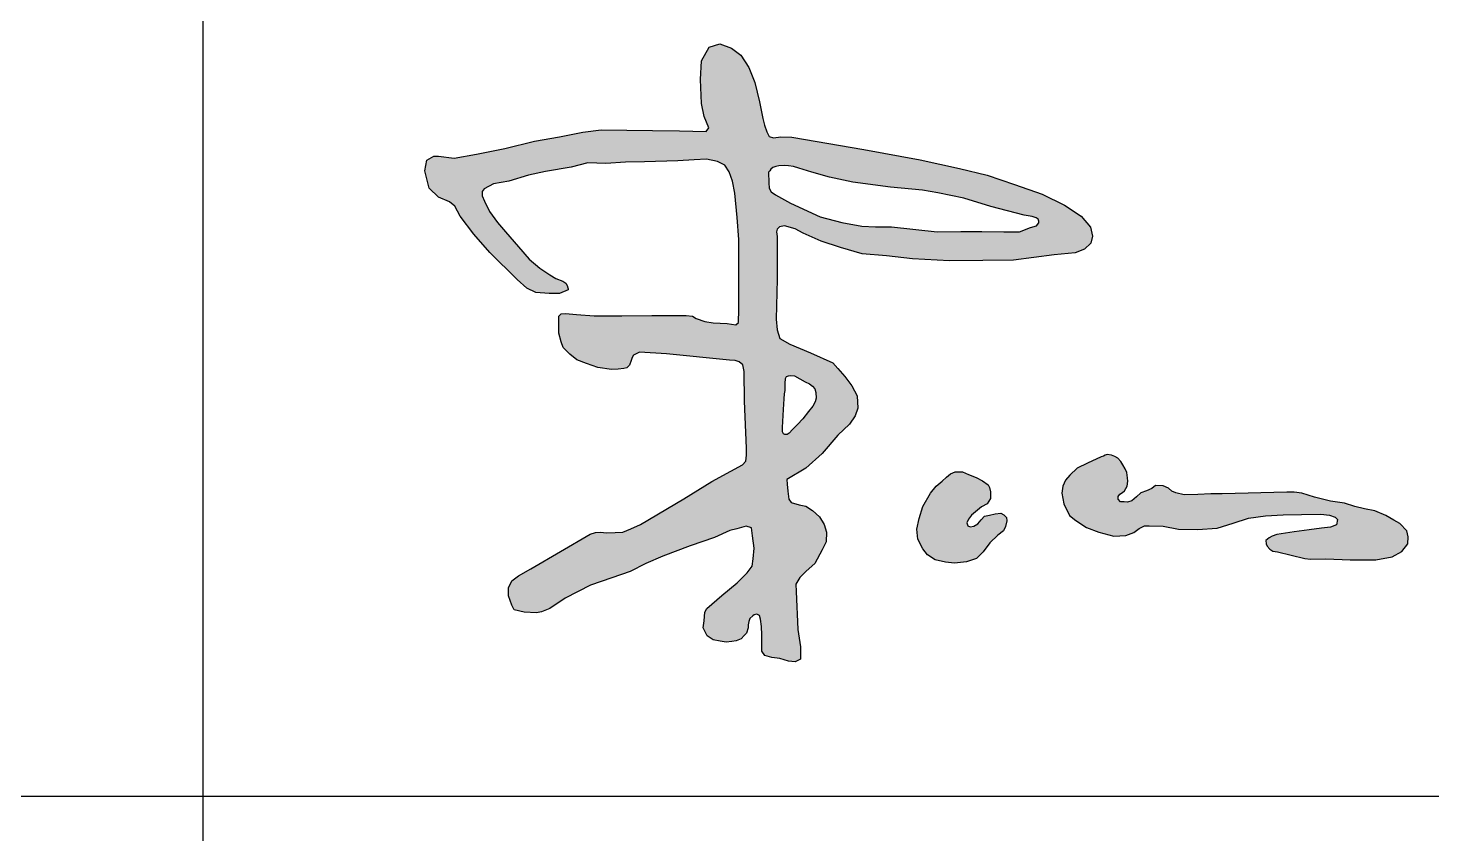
# Model space of a CAD drawing. Extents: x 1751103 to 2598738, y -609732 to 659428.
# Drawn here: x 2159666 to 2161458, y 139397 to 140425 of the extents above; entities that cross this region are included whole.
import ezdxf

# ---------------------------------------------------------------- set-up
doc = ezdxf.new("R2010")
doc.units = 0
doc.header["$LTSCALE"] = 1000
doc.header["$MEASUREMENT"] = 0
doc.layers.get('0').update_dxf_attribs({"linetype": 'CONTINUOUS'})
doc.layers.add('PUB_TITLE', color=4, linetype='CONTINUOUS')

msp = doc.modelspace()

# ---------------------------------------------------------------- hatches: boundary and pattern name
h = msp.add_hatch(color=7)
h.paths.add_polyline_path([(2160622.1, 140159.3), (2160621, 140165.3), (2160621.9, 140168.7), (2160624.8, 140171.3), (2160631.2, 140172.7), (2160644.8, 140169.1), (2160655.4, 140163.3), (2160678.2, 140153), (2160702.7, 140145.2), (2160730.7, 140136.9), (2160761.4, 140134.3), (2160794.6, 140130.6), (2160841.9, 140128), (2160884.6, 140128.6), (2160923.5, 140129.1), (2160975.5, 140135.6), (2161002.2, 140138.1), (2161014.2, 140143), (2161022.4, 140150.8), (2161024.4, 140159.4), (2161022, 140170.9), (2161010.1, 140184.9), (2160988.7, 140199.2), (2160960.1, 140213.2), (2160925, 140225.5), (2160890, 140237.2), (2160854.9, 140245.9), (2160804.5, 140257), (2160732.5, 140270), (2160640.9, 140285.7), (2160626.7, 140286.3), (2160617.2, 140284.9), (2160611.7, 140286.6), (2160608.9, 140292.7), (2160606, 140301.3), (2160603.9, 140309.6), (2160599.4, 140330.9), (2160593.6, 140355.5), (2160585.8, 140374.8), (2160575.6, 140390.4), (2160563.6, 140399.5), (2160548.8, 140405.2), (2160535.3, 140400.7), (2160525.4, 140383.1), (2160524.2, 140359.6), (2160525.5, 140329), (2160528.7, 140312.1), (2160534.9, 140297.8), (2160531.5, 140293.2), (2160497.3, 140294.1), (2160463.1, 140294.6), (2160397.3, 140295.4), (2160374.2, 140292.2), (2160344.2, 140286.2), (2160312.3, 140280.7), (2160274.4, 140271.4), (2160238.3, 140264), (2160209.7, 140259), (2160189.8, 140261.7), (2160183.8, 140261.7), (2160175, 140256.7), (2160172.2, 140242.8), (2160177.8, 140220.9), (2160189.9, 140209.4), (2160203.7, 140203.4), (2160210.7, 140197.8), (2160217.6, 140184.9), (2160234.7, 140162.3), (2160255.5, 140138.7), (2160290.4, 140104.1), (2160302.4, 140093.2), (2160314.1, 140087.7), (2160330.9, 140086.2), (2160344.1, 140086.2), (2160355.4, 140091), (2160355.2, 140092.5), (2160355, 140093.6), (2160354.2, 140096.4), (2160352.4, 140099.6), (2160348.3, 140102.3), (2160339.6, 140105.5), (2160332, 140110.1), (2160319.1, 140118.7), (2160305.7, 140130.2), (2160291.8, 140145.9), (2160275.2, 140165.3), (2160265, 140176.8), (2160255, 140191.2), (2160248.5, 140204.1), (2160245.7, 140211), (2160245.7, 140216.7), (2160248, 140220.1), (2160259.9, 140226.3), (2160279.7, 140229.9), (2160304.6, 140237.2), (2160326.4, 140241.9), (2160359.2, 140247.6), (2160380.5, 140253.3), (2160403.5, 140252.2), (2160428.4, 140253.8), (2160452.8, 140254.3), (2160495.4, 140255.8), (2160516.2, 140256.9), (2160531.8, 140257.9), (2160545.8, 140254.8), (2160555.2, 140250.1), (2160560.9, 140241.8), (2160565.1, 140229.9), (2160568.2, 140214.3), (2160570.8, 140183.2), (2160572.9, 140155.1), (2160573.1, 140065.9), (2160572.8, 140049.4), (2160569.1, 140046.5), (2160558.4, 140048), (2160540.2, 140049.1), (2160529.8, 140050.6), (2160518.5, 140054.6), (2160513.9, 140057.5), (2160505.7, 140058.5), (2160462, 140058.5), (2160423.6, 140058), (2160388.3, 140057.7), (2160365.8, 140059.4), (2160351.9, 140060.9), (2160346.4, 140060.3), (2160343.5, 140057.4), (2160343.2, 140047.3), (2160343.5, 140035.7), (2160346.4, 140024.8), (2160349, 140017.5), (2160357.4, 140008.9), (2160366.3, 140001.7), (2160378.8, 139997), (2160393.2, 139991.8), (2160410.6, 139989.3), (2160419.1, 139989.9), (2160426.3, 139990.6), (2160430.3, 139991.5), (2160433.4, 139994.9), (2160435.5, 140000.7), (2160436.9, 140004.7), (2160438.8, 140007.6), (2160446.2, 140011.4), (2160480.8, 140009.6), (2160561, 140001.3), (2160568.3, 140000.8), (2160573.7, 139999.3), (2160578.4, 139995.2), (2160579.7, 139986.9), (2160580.2, 139949), (2160583, 139889), (2160582.8, 139880), (2160582, 139872.3), (2160577.8, 139867.9), (2160563, 139859.7), (2160538.8, 139846.5), (2160503, 139824.4), (2160447.8, 139791.8), (2160435.4, 139786.2), (2160424.9, 139781.7), (2160415.3, 139781.3), (2160404.7, 139781), (2160396, 139781.8), (2160390.2, 139781.2), (2160383.4, 139779.1), (2160307.7, 139734.9), (2160291.8, 139726.1), (2160283.3, 139719.7), (2160279.2, 139710.7), (2160279.2, 139700.7), (2160283.3, 139688.6), (2160286.4, 139682.7), (2160299.3, 139679.6), (2160314.7, 139679.1), (2160321.1, 139680.2), (2160331.7, 139684.6), (2160351.5, 139697.6), (2160383.8, 139714.3), (2160411, 139723.4), (2160434.4, 139731.6), (2160454.5, 139741.9), (2160475.9, 139751.3), (2160510.9, 139764.4), (2160542.2, 139775.1), (2160561.5, 139784.1), (2160570.5, 139786.2), (2160582.4, 139789.4), (2160589.4, 139787.4), (2160590.7, 139777.1), (2160592.7, 139761.5), (2160591.5, 139747.6), (2160590.3, 139738.5), (2160583.7, 139729.9), (2160570.9, 139717.2), (2160551.2, 139701.2), (2160532.2, 139684.3), (2160529.7, 139679.8), (2160528.7, 139668.6), (2160527.4, 139659.7), (2160532.6, 139649.6), (2160540.2, 139644.6), (2160549.3, 139642.7), (2160557.1, 139641.6), (2160564, 139642.5), (2160569.9, 139643.2), (2160576.1, 139645.5), (2160579.7, 139649.8), (2160582.7, 139653), (2160585, 139659.7), (2160585, 139663.5), (2160585.7, 139667.9), (2160587.1, 139671.8), (2160590.9, 139675.2), (2160592.8, 139676.3), (2160596, 139677.2), (2160599.6, 139675.4), (2160600.8, 139670.6), (2160602.1, 139661.5), (2160602.3, 139650.9), (2160602.6, 139636.3), (2160602.6, 139629.8), (2160606.2, 139624.6), (2160615.3, 139622), (2160625.4, 139620.7), (2160636.4, 139617.4), (2160645.2, 139616.5), (2160651.9, 139619.6), (2160651.9, 139635.3), (2160648.6, 139657.6), (2160646.3, 139706.3), (2160646, 139715.4), (2160651.1, 139723.8), (2160659.1, 139732.2), (2160670.1, 139741.7), (2160679.6, 139759.3), (2160684.4, 139769.6), (2160685.1, 139782), (2160682.2, 139791.8), (2160676, 139801.3), (2160667, 139809.5), (2160658.6, 139815), (2160649.9, 139816.8), (2160639.8, 139819.9), (2160636.9, 139824), (2160635.8, 139834.1), (2160634.9, 139843), (2160634.5, 139849.1), (2160658.5, 139863.7), (2160679.5, 139882.3), (2160699.6, 139905.6), (2160714.2, 139919.5), (2160721.5, 139930.1), (2160724.8, 139939.9), (2160724.1, 139955.8), (2160717.5, 139968.6), (2160708.4, 139980.6), (2160699.6, 139990.8), (2160693, 139997.8), (2160664.4, 140010.6), (2160638.1, 140021.7), (2160625.4, 140029.1), (2160621.9, 140040.1), (2160620.7, 140053.6), (2160622.1, 140104.5)])
h.paths.add_polyline_path([(2160639.2, 140201.8), (2160627.7, 140208.2), (2160620, 140212.1), (2160614.5, 140216), (2160611.7, 140220.8), (2160611.3, 140227.6), (2160611, 140241.3), (2160612.5, 140243.1), (2160613.8, 140245.2), (2160616.4, 140247.3), (2160620.4, 140248.6), (2160624.2, 140249.4), (2160631, 140249.7), (2160636.3, 140249.5), (2160642.7, 140248.6), (2160649.7, 140246.3), (2160666.4, 140241.3), (2160689, 140234.8), (2160718.6, 140228.3), (2160766.8, 140222.2), (2160807.4, 140218.1), (2160827.1, 140215), (2160860.4, 140208.2), (2160894.7, 140197.3), (2160937.1, 140186.5), (2160947.3, 140184.7), (2160952.6, 140183), (2160955.2, 140181.4), (2160955.8, 140178.8), (2160956, 140176.5), (2160953, 140172.7), (2160945.5, 140170.5), (2160931.1, 140165.1), (2160911.4, 140164.9), (2160883.3, 140165.5), (2160856.4, 140165.5), (2160826.1, 140164.9), (2160768.1, 140171.3), (2160747.6, 140171.3), (2160730.1, 140172.5), (2160704.4, 140177.2), (2160676.9, 140184.2)], flags=16)
h.paths.add_polyline_path([(2160636.4, 139981.2), (2160639.6, 139981.8), (2160644.2, 139981.2), (2160657.9, 139973.6), (2160663.4, 139971.3), (2160667, 139968.3), (2160670, 139964.7), (2160671.4, 139960.1), (2160672, 139953), (2160670.4, 139948), (2160667.5, 139942.7), (2160662.2, 139935.9), (2160654.9, 139926.3), (2160647.8, 139919.2), (2160641.4, 139912.8), (2160637.5, 139908), (2160634.8, 139906.4), (2160631.7, 139906.5), (2160630.3, 139907.4), (2160628.9, 139910), (2160628.8, 139915.4), (2160630.3, 139938.5), (2160630.9, 139952.1), (2160631.5, 139958.2), (2160632.2, 139962.5), (2160632.2, 139971.7), (2160632.8, 139978.1), (2160633.9, 139980.3)], flags=16)
h = msp.add_hatch(color=7)
h.paths.add_polyline_path([(2160903.8, 139778.2), (2160911, 139783.6), (2160913.5, 139789.2), (2160915.1, 139796.2), (2160914.6, 139800.5), (2160911.5, 139804.1), (2160907.4, 139805.9), (2160900.4, 139805.2), (2160893.2, 139803.4), (2160886.8, 139802.3), (2160882.4, 139797.7), (2160878.3, 139792.3), (2160872.9, 139789.5), (2160868.3, 139788.5), (2160865.2, 139790), (2160864.2, 139793.9), (2160866.2, 139798.5), (2160870.1, 139803.6), (2160883, 139814.2), (2160889.9, 139818.1), (2160894.4, 139824.7), (2160894.2, 139833.2), (2160893.1, 139838.7), (2160891.3, 139842.3), (2160884.2, 139847.4), (2160875.9, 139851.5), (2160866.3, 139855.5), (2160858.4, 139858.8), (2160849.2, 139858.8), (2160843.3, 139856.1), (2160838, 139851.9), (2160832.6, 139847.1), (2160824.8, 139840.6), (2160817.7, 139831.4), (2160808.1, 139814.4), (2160803.2, 139799.2), (2160800.2, 139785.8), (2160801.7, 139772.7), (2160807.9, 139760.4), (2160814, 139752.7), (2160823.6, 139746.5), (2160836.9, 139743.7), (2160848.5, 139742.2), (2160863.7, 139744), (2160876.5, 139748.3), (2160885, 139756.6), (2160893.5, 139768.1)])
h.paths.add_polyline_path([(2161384.7, 139809.1), (2161371.5, 139811.7), (2161359.4, 139814.6), (2161345.9, 139819), (2161328.4, 139821.5), (2161307.9, 139826.6), (2161291.8, 139831.4), (2161282, 139832.8), (2161272.5, 139832.8), (2161190.1, 139830.9), (2161175.4, 139830.9), (2161159, 139829.9), (2161141.5, 139829.6), (2161131, 139831.9), (2161125.8, 139834), (2161121.5, 139837.8), (2161114.8, 139840.9), (2161104.7, 139841.2), (2161100.1, 139837.6), (2161093.4, 139834.7), (2161086.2, 139831.9), (2161080.6, 139827), (2161074.7, 139821.9), (2161069.1, 139820.2), (2161065, 139820.7), (2161060, 139820.5), (2161057.4, 139823.8), (2161057.2, 139827.4), (2161059.2, 139830.2), (2161062.8, 139832.4), (2161065.3, 139834.6), (2161068.9, 139840.7), (2161069.4, 139846.8), (2161069.1, 139851.3), (2161068.3, 139858.1), (2161066.2, 139862.6), (2161063, 139867.7), (2161060.7, 139872.1), (2161056.7, 139876.1), (2161053, 139878.5), (2161048.8, 139879.9), (2161043, 139880.9), (2161040.7, 139880.1), (2161038.4, 139878.9), (2161035.6, 139878), (2161018.1, 139869.9), (2161004.9, 139863.4), (2160995.4, 139854.6), (2160989.9, 139848.4), (2160986.7, 139840.7), (2160985.2, 139831.6), (2160987.8, 139818.1), (2160995.1, 139803.1), (2161003.1, 139796.6), (2161016.6, 139787.8), (2161032.7, 139782), (2161051.7, 139776.9), (2161067.1, 139777.6), (2161077.3, 139781.6), (2161084.2, 139786.7), (2161090.8, 139790), (2161096.7, 139790), (2161114.6, 139789.3), (2161134.1, 139785.6), (2161158.3, 139785.2), (2161183.7, 139787), (2161204.2, 139793.3), (2161223.5, 139799.7), (2161245.1, 139802.7), (2161267.8, 139803.8), (2161291.2, 139804.4), (2161315.8, 139804.8), (2161327, 139803.4), (2161334.3, 139801.1), (2161337.2, 139798.2), (2161335.8, 139791.3), (2161328.4, 139788.2), (2161316.6, 139786.8), (2161300.8, 139784.6), (2161281.9, 139782.4), (2161259.7, 139778.9), (2161253.7, 139776.8), (2161250.1, 139774.8), (2161245.6, 139771), (2161246, 139766.9), (2161247.4, 139763.9), (2161250.6, 139760.2), (2161254.6, 139757.5), (2161260.6, 139756.9), (2161295.6, 139748.3), (2161302.8, 139747.4), (2161322.2, 139747.8), (2161353.2, 139746.7), (2161386.1, 139746.7), (2161407, 139750.3), (2161419.4, 139757.3), (2161426.7, 139767.1), (2161427.4, 139775.9), (2161425.6, 139783.6), (2161416.8, 139792.7), (2161409.1, 139797.1), (2161398.9, 139802.9)])

# ---------------------------------------------------------------- linework, layer by layer
for points in [[(2160355.4, 140091), (2160344.1, 140086.2), (2160330.9, 140086.2), (2160314.1, 140087.7), (2160302.4, 140093.2), (2160290.4, 140104.1), (2160255.5, 140138.7), (2160234.7, 140162.3), (2160217.6, 140184.9), (2160210.7, 140197.8), (2160203.7, 140203.4), (2160189.9, 140209.4), (2160177.8, 140220.9), (2160172.2, 140242.8), (2160175, 140256.7), (2160183.8, 140261.7), (2160189.8, 140261.7), (2160209.7, 140259), (2160238.3, 140264), (2160274.4, 140271.4), (2160312.3, 140280.7), (2160344.2, 140286.2), (2160374.2, 140292.2), (2160397.3, 140295.4), (2160463.1, 140294.6), (2160497.3, 140294.1), (2160531.5, 140293.2), (2160534.9, 140297.8), (2160528.7, 140312.1), (2160525.5, 140329), (2160524.2, 140359.6), (2160525.4, 140383.1), (2160535.3, 140400.7), (2160548.8, 140405.2), (2160563.6, 140399.5), (2160575.6, 140390.4), (2160585.8, 140374.8), (2160593.6, 140355.5), (2160599.4, 140330.9), (2160603.9, 140309.6), (2160606, 140301.3), (2160608.9, 140292.7), (2160611.7, 140286.6), (2160617.2, 140284.9), (2160626.7, 140286.3), (2160640.9, 140285.7), (2160732.5, 140270), (2160804.5, 140257), (2160854.9, 140245.9), (2160890, 140237.2), (2160925, 140225.5), (2160960.1, 140213.2), (2160988.7, 140199.2), (2161010.1, 140184.9), (2161022, 140170.9), (2161024.4, 140159.4), (2161022.4, 140150.8), (2161014.2, 140143), (2161002.2, 140138.1), (2160975.5, 140135.6), (2160923.5, 140129.1), (2160884.6, 140128.6), (2160841.9, 140128), (2160794.6, 140130.6), (2160761.4, 140134.3), (2160730.7, 140136.9), (2160702.7, 140145.2), (2160678.2, 140153), (2160655.4, 140163.3), (2160644.8, 140169.1), (2160631.2, 140172.7), (2160624.8, 140171.3), (2160621.9, 140168.7), (2160621, 140165.3), (2160622.1, 140159.3), (2160622.1, 140104.5), (2160620.7, 140053.6), (2160621.9, 140040.1), (2160625.4, 140029.1), (2160638.1, 140021.7), (2160664.4, 140010.6), (2160693, 139997.8), (2160699.6, 139990.8), (2160708.4, 139980.6), (2160717.5, 139968.6), (2160724.1, 139955.8), (2160724.8, 139939.9), (2160721.5, 139930.1), (2160714.2, 139919.5), (2160699.6, 139905.6), (2160679.5, 139882.3), (2160658.5, 139863.7), (2160634.5, 139849.1), (2160634.9, 139843), (2160635.8, 139834.1), (2160636.9, 139824), (2160639.8, 139819.9), (2160649.9, 139816.8), (2160658.6, 139815), (2160667, 139809.5), (2160676, 139801.3), (2160682.2, 139791.8), (2160685.1, 139782), (2160684.4, 139769.6), (2160679.6, 139759.3), (2160670.1, 139741.7), (2160659.1, 139732.2), (2160651.1, 139723.8), (2160646, 139715.4), (2160646.3, 139706.3), (2160648.6, 139657.6), (2160651.9, 139635.3), (2160651.9, 139619.6), (2160645.2, 139616.5), (2160636.4, 139617.4), (2160625.4, 139620.7), (2160615.3, 139622), (2160606.2, 139624.6), (2160602.6, 139629.8), (2160602.6, 139636.3), (2160602.3, 139650.9), (2160602.1, 139661.5), (2160600.8, 139670.6), (2160599.6, 139675.4), (2160596, 139677.2), (2160592.8, 139676.3), (2160590.9, 139675.2), (2160587.1, 139671.8), (2160585.7, 139667.9), (2160585, 139663.5), (2160585, 139659.7), (2160582.7, 139653), (2160579.7, 139649.8), (2160576.1, 139645.5), (2160569.9, 139643.2), (2160564, 139642.5), (2160557.1, 139641.6), (2160549.3, 139642.7), (2160540.2, 139644.6), (2160532.6, 139649.6), (2160527.4, 139659.7), (2160528.7, 139668.6), (2160529.7, 139679.8), (2160532.2, 139684.3), (2160551.2, 139701.2), (2160570.9, 139717.2), (2160583.7, 139729.9), (2160590.3, 139738.5), (2160591.5, 139747.6), (2160592.7, 139761.5), (2160590.7, 139777.1), (2160589.4, 139787.4), (2160582.4, 139789.4), (2160570.5, 139786.2), (2160561.5, 139784.1), (2160542.2, 139775.1), (2160510.9, 139764.4), (2160475.9, 139751.3), (2160454.5, 139741.9), (2160434.4, 139731.6), (2160411, 139723.4), (2160383.8, 139714.3), (2160351.5, 139697.6), (2160331.7, 139684.6), (2160321.1, 139680.2), (2160314.7, 139679.1), (2160299.3, 139679.6), (2160286.4, 139682.7), (2160283.3, 139688.6), (2160279.2, 139700.7), (2160279.2, 139710.7), (2160283.3, 139719.7), (2160291.8, 139726.1), (2160307.7, 139734.9), (2160383.4, 139779.1), (2160390.2, 139781.2), (2160396, 139781.8), (2160404.7, 139781), (2160415.3, 139781.3), (2160424.9, 139781.7), (2160435.4, 139786.2), (2160447.8, 139791.8), (2160503, 139824.4), (2160538.8, 139846.5), (2160563, 139859.7), (2160577.8, 139867.9), (2160582, 139872.3), (2160582.8, 139880), (2160583, 139889), (2160580.2, 139949), (2160579.7, 139986.9), (2160578.4, 139995.2), (2160573.7, 139999.3), (2160568.3, 140000.8), (2160561, 140001.3), (2160480.8, 140009.6), (2160446.2, 140011.4), (2160438.8, 140007.6), (2160436.9, 140004.7), (2160435.5, 140000.7), (2160433.4, 139994.9), (2160430.3, 139991.5), (2160426.3, 139990.6), (2160419.1, 139989.9), (2160410.6, 139989.3), (2160393.2, 139991.8), (2160378.8, 139997), (2160366.3, 140001.7), (2160357.4, 140008.9), (2160349, 140017.5), (2160346.4, 140024.8), (2160343.5, 140035.7), (2160343.2, 140047.3), (2160343.5, 140057.4), (2160346.4, 140060.3), (2160351.9, 140060.9), (2160365.8, 140059.4), (2160388.3, 140057.7), (2160423.6, 140058), (2160462, 140058.5), (2160505.7, 140058.5), (2160513.9, 140057.5), (2160518.5, 140054.6), (2160529.8, 140050.6), (2160540.2, 140049.1), (2160558.4, 140048), (2160569.1, 140046.5), (2160572.8, 140049.4), (2160573.1, 140065.9), (2160572.9, 140155.1), (2160570.8, 140183.2), (2160568.2, 140214.3), (2160565.1, 140229.9), (2160560.9, 140241.8), (2160555.2, 140250.1), (2160545.8, 140254.8), (2160531.8, 140257.9), (2160516.2, 140256.9), (2160495.4, 140255.8), (2160452.8, 140254.3), (2160428.4, 140253.8), (2160403.5, 140252.2), (2160380.5, 140253.3), (2160359.2, 140247.6), (2160326.4, 140241.9), (2160304.6, 140237.2), (2160279.7, 140229.9), (2160259.9, 140226.3), (2160248, 140220.1), (2160245.7, 140216.7), (2160245.7, 140211), (2160248.5, 140204.1), (2160255, 140191.2), (2160265, 140176.8), (2160275.2, 140165.3), (2160291.8, 140145.9), (2160305.7, 140130.2), (2160319.1, 140118.7), (2160332, 140110.1), (2160339.6, 140105.5), (2160348.3, 140102.3), (2160352.4, 140099.6), (2160354.2, 140096.4), (2160355, 140093.6), (2160355.2, 140092.5)], [(2160611, 140241.3), (2160611.3, 140227.6), (2160611.7, 140220.8), (2160614.5, 140216), (2160620, 140212.1), (2160627.7, 140208.2), (2160639.2, 140201.8), (2160676.9, 140184.2), (2160704.4, 140177.2), (2160730.1, 140172.5), (2160747.6, 140171.3), (2160768.1, 140171.3), (2160826.1, 140164.9), (2160856.4, 140165.5), (2160883.3, 140165.5), (2160911.4, 140164.9), (2160931.1, 140165.1), (2160945.5, 140170.5), (2160953, 140172.7), (2160956, 140176.5), (2160955.8, 140178.8), (2160955.2, 140181.4), (2160952.6, 140183), (2160947.3, 140184.7), (2160937.1, 140186.5), (2160894.7, 140197.3), (2160860.4, 140208.2), (2160827.1, 140215), (2160807.4, 140218.1), (2160766.8, 140222.2), (2160718.6, 140228.3), (2160689, 140234.8), (2160666.4, 140241.3), (2160649.7, 140246.3), (2160642.7, 140248.6), (2160636.3, 140249.5), (2160631, 140249.7), (2160624.2, 140249.4), (2160620.4, 140248.6), (2160616.4, 140247.3), (2160613.8, 140245.2), (2160612.5, 140243.1)], [(2160632.2, 139962.5), (2160632.2, 139971.7), (2160632.8, 139978.1), (2160633.9, 139980.3), (2160636.4, 139981.2), (2160639.6, 139981.8), (2160644.2, 139981.2), (2160657.9, 139973.6), (2160663.4, 139971.3), (2160667, 139968.3), (2160670, 139964.7), (2160671.4, 139960.1), (2160672, 139953), (2160670.4, 139948), (2160667.5, 139942.7), (2160662.2, 139935.9), (2160654.9, 139926.3), (2160647.8, 139919.2), (2160641.4, 139912.8), (2160637.5, 139908), (2160634.8, 139906.4), (2160631.7, 139906.5), (2160630.3, 139907.4), (2160628.9, 139910), (2160628.8, 139915.4), (2160630.3, 139938.5), (2160630.9, 139952.1), (2160631.5, 139958.2)], [(2161035.6, 139878), (2161018.1, 139869.9), (2161004.9, 139863.4), (2160995.4, 139854.6), (2160989.9, 139848.4), (2160986.7, 139840.7), (2160985.2, 139831.6), (2160987.8, 139818.1), (2160995.1, 139803.1), (2161003.1, 139796.6), (2161016.6, 139787.8), (2161032.7, 139782), (2161051.7, 139776.9), (2161067.1, 139777.6), (2161077.3, 139781.6), (2161084.2, 139786.7), (2161090.8, 139790), (2161096.7, 139790), (2161114.6, 139789.3), (2161134.1, 139785.6), (2161158.3, 139785.2), (2161183.7, 139787), (2161204.2, 139793.3), (2161223.5, 139799.7), (2161245.1, 139802.7), (2161267.8, 139803.8), (2161291.2, 139804.4), (2161315.8, 139804.8), (2161327, 139803.4), (2161334.3, 139801.1), (2161337.2, 139798.2), (2161335.8, 139791.3), (2161328.4, 139788.2), (2161316.6, 139786.8), (2161300.8, 139784.6), (2161281.9, 139782.4), (2161259.7, 139778.9), (2161253.7, 139776.8), (2161250.1, 139774.8), (2161245.6, 139771), (2161246, 139766.9), (2161247.4, 139763.9), (2161250.6, 139760.2), (2161254.6, 139757.5), (2161260.6, 139756.9), (2161295.6, 139748.3), (2161302.8, 139747.4), (2161322.2, 139747.8), (2161353.2, 139746.7), (2161386.1, 139746.7), (2161407, 139750.3), (2161419.4, 139757.3), (2161426.7, 139767.1), (2161427.4, 139775.9), (2161425.6, 139783.6), (2161416.8, 139792.7), (2161409.1, 139797.1), (2161398.9, 139802.9), (2161384.7, 139809.1), (2161371.5, 139811.7), (2161359.4, 139814.6), (2161345.9, 139819), (2161328.4, 139821.5), (2161307.9, 139826.6), (2161291.8, 139831.4), (2161282, 139832.8), (2161272.5, 139832.8), (2161190.1, 139830.9), (2161175.4, 139830.9), (2161159, 139829.9), (2161141.5, 139829.6), (2161131, 139831.9), (2161125.8, 139834), (2161121.5, 139837.8), (2161114.8, 139840.9), (2161104.7, 139841.2), (2161100.1, 139837.6), (2161093.4, 139834.7), (2161086.2, 139831.9), (2161080.6, 139827), (2161074.7, 139821.9), (2161069.1, 139820.2), (2161065, 139820.7), (2161060, 139820.5), (2161057.4, 139823.8), (2161057.2, 139827.4), (2161059.2, 139830.2), (2161062.8, 139832.4), (2161065.3, 139834.6), (2161068.9, 139840.7), (2161069.4, 139846.8), (2161069.1, 139851.3), (2161068.3, 139858.1), (2161066.2, 139862.6), (2161063, 139867.7), (2161060.7, 139872.1), (2161056.7, 139876.1), (2161053, 139878.5), (2161048.8, 139879.9), (2161043, 139880.9), (2161040.7, 139880.1), (2161038.4, 139878.9)], [(2160843.3, 139856.1), (2160849.2, 139858.8), (2160858.4, 139858.8), (2160866.3, 139855.5), (2160875.9, 139851.5), (2160884.2, 139847.4), (2160891.3, 139842.3), (2160893.1, 139838.7), (2160894.2, 139833.2), (2160894.4, 139824.7), (2160889.9, 139818.1), (2160883, 139814.2), (2160870.1, 139803.6), (2160866.2, 139798.5), (2160864.2, 139793.9), (2160865.2, 139790), (2160868.3, 139788.5), (2160872.9, 139789.5), (2160878.3, 139792.3), (2160882.4, 139797.7), (2160886.8, 139802.3), (2160893.2, 139803.4), (2160900.4, 139805.2), (2160907.4, 139805.9), (2160911.5, 139804.1), (2160914.6, 139800.5), (2160915.1, 139796.2), (2160913.5, 139789.2), (2160911, 139783.6), (2160903.8, 139778.2), (2160893.5, 139768.1), (2160885, 139756.6), (2160876.5, 139748.3), (2160863.7, 139744), (2160848.5, 139742.2), (2160836.9, 139743.7), (2160823.6, 139746.5), (2160814, 139752.7), (2160807.9, 139760.4), (2160801.7, 139772.7), (2160800.2, 139785.8), (2160803.2, 139799.2), (2160808.1, 139814.4), (2160817.7, 139831.4), (2160824.8, 139840.6), (2160832.6, 139847.1), (2160838, 139851.9)]]:
    msp.add_lwpolyline(points, close=True)
at = {"layer": 'PUB_TITLE', "color": 4}
for p, q in [((2159889.5, 134445), (2159889.5, 141445)), ((2156189.5, 139445), (2161689.5, 139445))]:
    msp.add_line(p, q, dxfattribs=at)

doc.saveas('drawing.dxf')
